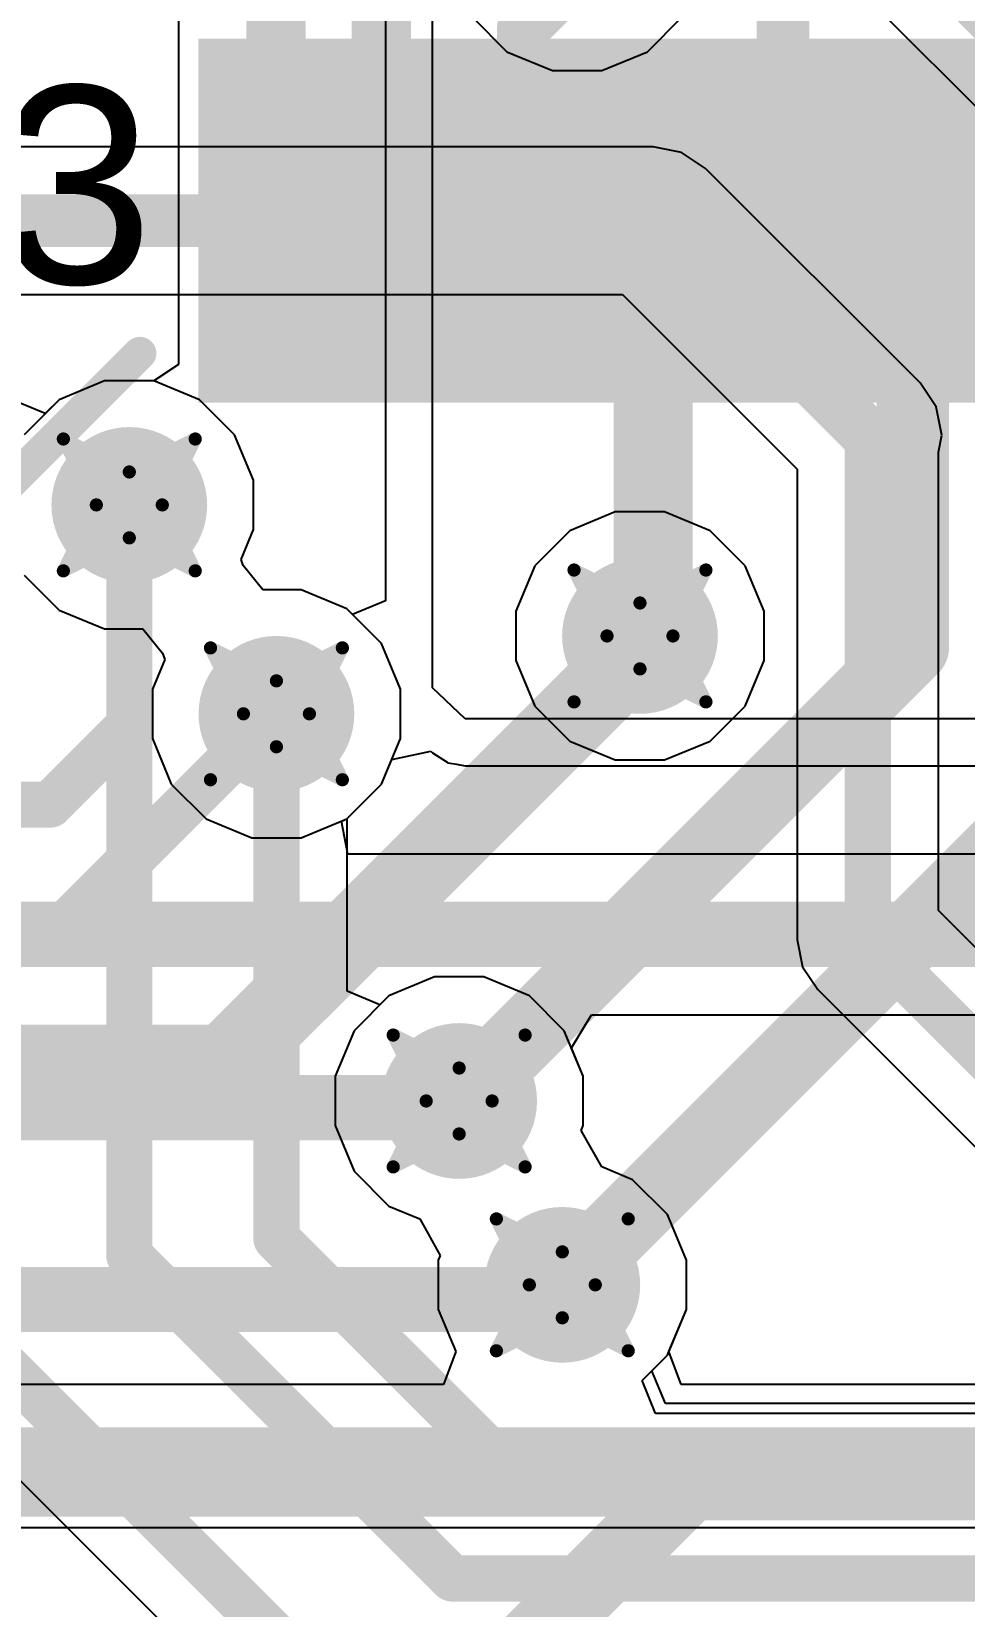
# Model space of a CAD drawing. Header units: inches. Extents: x -3 to 488, y -11 to 93.
# Drawn here: x 93.14 to 96.74, y 23.74 to 29.81 of the extents above; entities that cross this region are included whole.
import ezdxf

# ---------------------------------------------------------------- set-up
doc = ezdxf.new("R2010")
doc.units = ezdxf.units.IN
for name, color, linetype in [('Bottom Layer', 5, 'Continuous'), ('Drill Drawing', 1, 'Continuous'), ('Layer 1', 16, 'Continuous'), ('Layer 2', 76, 'Continuous'), ('Top Layer', 1, 'Continuous'), ('Top Overlay', 2, 'Continuous'), ('Top Paste', 8, 'Continuous'), ('Top Solder', 216, 'Continuous'), ('Via Holes', 16, 'Continuous')]:
    doc.layers.add(name, color=color, linetype=linetype)
doc.styles.add('Arial', font='', dxfattribs={"height": 0.2})
doc.styles.get('Arial').set_extended_font_data('Arial')

msp = doc.modelspace()

# ---------------------------------------------------------------- hatches: boundary and pattern name
at = {"layer": 'Bottom Layer'}
h = msp.add_hatch(color=5, dxfattribs=at)
edge = h.paths.add_edge_path()
edge.add_arc((93.51959198, 27.98362704), 0.2999994, 0, 360)
h = msp.add_hatch(color=5, dxfattribs=at)
edge = h.paths.add_edge_path()
edge.add_arc((95.48670005999999, 27.47884268), 0.2999994, 0, 360)
h = msp.add_hatch(color=5, dxfattribs=at)
edge = h.paths.add_edge_path()
edge.add_arc((94.08629137999999, 27.17884328), 0.2999994, 0, 360)
h = msp.add_hatch(color=5, dxfattribs=at)
edge = h.paths.add_edge_path()
edge.add_arc((94.79017618, 25.68717494), 0.2999994, 0, 360)
h = msp.add_hatch(color=5, dxfattribs=at)
edge = h.paths.add_edge_path()
edge.add_arc((95.18750075999999, 24.9788426), 0.2999994, 0, 360)
at = {"layer": 'Layer 1'}
h = msp.add_hatch(color=16, dxfattribs=at)
edge = h.paths.add_edge_path()
edge.add_arc((93.51959198, 27.98362704), 0.2999994, 0, 360)
h = msp.add_hatch(color=16, dxfattribs=at)
edge = h.paths.add_edge_path()
edge.add_arc((95.48670005999999, 27.47884268), 0.2999994, 0, 360)
h = msp.add_hatch(color=16, dxfattribs=at)
edge = h.paths.add_edge_path()
edge.add_arc((94.08629137999999, 27.17884328), 0.2999994, 0, 360)
h = msp.add_hatch(color=16, dxfattribs=at)
edge = h.paths.add_edge_path()
edge.add_arc((94.79017618, 25.68717494), 0.2999994, 0, 360)
h = msp.add_hatch(color=16, dxfattribs=at)
edge = h.paths.add_edge_path()
edge.add_arc((95.18750075999999, 24.9788426), 0.2999994, 0, 360)
at = {"layer": 'Layer 2'}
h = msp.add_hatch(color=76, dxfattribs=at)
edge = h.paths.add_edge_path()
edge.add_arc((93.51959198, 27.98362704), 0.2999994, 0, 360)
h = msp.add_hatch(color=76, dxfattribs=at)
edge = h.paths.add_edge_path()
edge.add_arc((95.48670005999999, 27.47884268), 0.2999994, 0, 360)
h = msp.add_hatch(color=76, dxfattribs=at)
edge = h.paths.add_edge_path()
edge.add_arc((94.08629137999999, 27.17884328), 0.2999994, 0, 360)
h = msp.add_hatch(color=76, dxfattribs=at)
edge = h.paths.add_edge_path()
edge.add_arc((94.79017618, 25.68717494), 0.2999994, 0, 360)
h = msp.add_hatch(color=76, dxfattribs=at)
edge = h.paths.add_edge_path()
edge.add_arc((95.18750075999999, 24.9788426), 0.2999994, 0, 360)
at = {"layer": 'Top Layer'}
for points in [[(93.88749828, 28.47884195), (93.88749828, 29.67884209), (94.18749767999999, 29.67884209), (94.18749767999999, 28.47884195)], [(94.38749981999999, 28.47884195), (94.38749981999999, 29.67884209), (94.68749921999999, 29.67884209), (94.68749921999999, 28.47884195)], [(94.88750136, 28.47884195), (94.88750136, 29.67884209), (95.18750075999999, 29.67884209), (95.18750075999999, 28.47884195)], [(95.38750036, 28.47884195), (95.38750036, 29.67884209), (95.68749976, 29.67884209), (95.68749976, 28.47884195)], [(95.88749935999999, 28.47884195), (95.88749935999999, 29.67884209), (96.18749876, 29.67884209), (96.18749876, 28.47884195)], [(96.38749836, 28.47884195), (96.38749836, 29.67884209), (96.68749775999999, 29.67884209), (96.68749775999999, 28.47884195)]]:
    msp.add_hatch(color=1, dxfattribs=at).paths.add_polyline_path(points)
h = msp.add_hatch(color=1, dxfattribs=at)
edge = h.paths.add_edge_path()
edge.add_arc((93.51959198, 27.98362704), 0.2999994, 0, 360)
h = msp.add_hatch(color=1, dxfattribs=at)
edge = h.paths.add_edge_path()
edge.add_arc((95.48670005999999, 27.47884268), 0.2999994, 0, 360)
h = msp.add_hatch(color=1, dxfattribs=at)
edge = h.paths.add_edge_path()
edge.add_arc((94.08629137999999, 27.17884328), 0.2999994, 0, 360)
h = msp.add_hatch(color=1, dxfattribs=at)
edge = h.paths.add_edge_path()
edge.add_arc((94.79017618, 25.68717494), 0.2999994, 0, 360)
h = msp.add_hatch(color=1, dxfattribs=at)
edge = h.paths.add_edge_path()
edge.add_arc((95.18750075999999, 24.9788426), 0.2999994, 0, 360)
at = {"layer": 'Top Paste'}
for points in [[(93.88749828, 28.47884195), (93.88749828, 29.67884209), (94.18749767999999, 29.67884209), (94.18749767999999, 28.47884195)], [(94.38749981999999, 28.47884195), (94.38749981999999, 29.67884209), (94.68749921999999, 29.67884209), (94.68749921999999, 28.47884195)], [(94.88750136, 28.47884195), (94.88750136, 29.67884209), (95.18750075999999, 29.67884209), (95.18750075999999, 28.47884195)], [(95.38750036, 28.47884195), (95.38750036, 29.67884209), (95.68749976, 29.67884209), (95.68749976, 28.47884195)], [(95.88749935999999, 28.47884195), (95.88749935999999, 29.67884209), (96.18749876, 29.67884209), (96.18749876, 28.47884195)], [(96.38749836, 28.47884195), (96.38749836, 29.67884209), (96.68749775999999, 29.67884209), (96.68749775999999, 28.47884195)]]:
    msp.add_hatch(color=8, dxfattribs=at).paths.add_polyline_path(points)
at = {"layer": 'Top Solder'}
for points in [[(93.78589828, 28.37724195), (93.78589828, 29.78044209), (94.28909768, 29.78044209), (94.28909768, 28.37724195)], [(94.28589982, 28.37724195), (94.28589982, 29.78044209), (94.78909922, 29.78044209), (94.78909922, 28.37724195)], [(94.78590136, 28.37724195), (94.78590136, 29.78044209), (95.28910076, 29.78044209), (95.28910076, 28.37724195)], [(95.28590036, 28.37724195), (95.28590036, 29.78044209), (95.78909976, 29.78044209), (95.78909976, 28.37724195)], [(95.78589936, 28.37724195), (95.78589936, 29.78044209), (96.28909875999999, 29.78044209), (96.28909875999999, 28.37724195)], [(96.28589835999999, 28.37724195), (96.28589835999999, 29.78044209), (96.78909775999999, 29.78044209), (96.78909775999999, 28.37724195)]]:
    msp.add_hatch(color=216, dxfattribs=at).paths.add_polyline_path(points)
at = {"layer": 'Via Holes'}
h = msp.add_hatch(color=7, dxfattribs=at)
edge = h.paths.add_edge_path()
edge.add_arc((93.51959198, 27.98362704), 0.1499997, 0, 360)
h = msp.add_hatch(color=7, dxfattribs=at)
edge = h.paths.add_edge_path()
edge.add_arc((95.48670005999999, 27.47884268), 0.1499997, 0, 360)
h = msp.add_hatch(color=7, dxfattribs=at)
edge = h.paths.add_edge_path()
edge.add_arc((94.08629137999999, 27.17884328), 0.1499997, 0, 360)
h = msp.add_hatch(color=7, dxfattribs=at)
edge = h.paths.add_edge_path()
edge.add_arc((94.79017618, 25.68717494), 0.1499997, 0, 360)
h = msp.add_hatch(color=7, dxfattribs=at)
edge = h.paths.add_edge_path()
edge.add_arc((95.18750075999999, 24.9788426), 0.1499997, 0, 360)

# ---------------------------------------------------------------- linework, layer by layer
at = {"layer": 'Bottom Layer'}
for p, q in [((94.8396757, 29.86416176), (94.97408234, 29.72975512)), ((95.51538682, 29.72975512), (95.64979345999998, 29.86416176)), ((94.97408234, 29.72975512), (95.1496954, 29.6570146)), ((95.33977376, 29.6570146), (95.51538682, 29.72975512)), ((95.1496954, 29.6570146), (95.33977376, 29.6570146)), ((95.53748736, 29.36371572), (92.07833502, 29.36371572)), ((95.53750006, 29.36371826), (95.53748736, 29.36371572)), ((95.64651685999999, 29.34203174), (95.53750006, 29.36371826)), ((95.73893729999999, 29.28027926), (95.64651685999999, 29.34203174)), ((96.5655803, 28.45363372), (95.73893729999999, 29.28027926)), ((92.07833502, 28.79396832), (95.41949928, 28.79396832)), ((95.41949928, 28.79396832), (96.09222082, 28.12124932)), ((93.4245528, 28.46142644), (93.24893974, 28.38868592)), ((93.61463116, 28.46142644), (93.4245528, 28.46142644)), ((93.79024421999999, 28.38868592), (93.61463116, 28.46142644)), ((96.62733532, 28.36121328), (96.5655803, 28.45363372)), ((93.24893974, 28.38868592), (93.11453309999999, 28.25427928)), ((93.92465086, 28.25427928), (93.79024421999999, 28.38868592)), ((96.64901929999999, 28.25219648), (96.62733532, 28.36121328)), ((93.99739138, 28.07866622), (93.92465086, 28.25427928)), ((96.63607037999999, 28.18709628), (96.64901929999999, 28.25219648)), ((96.63607037999999, 26.42133908), (96.63607037999999, 28.18709628)), ((96.09222082, 28.12124932), (96.09222082, 26.30870278)), ((93.99739138, 27.88858786), (93.99739138, 28.07866622)), ((95.39166087999999, 27.95664208), (95.21604782, 27.88390156)), ((95.58173924, 27.95664208), (95.39166087999999, 27.95664208)), ((95.7573523, 27.88390156), (95.58173924, 27.95664208)), ((93.94991877999999, 27.77397798), (93.99739138, 27.88858786)), ((95.21604782, 27.88390156), (95.08164117999999, 27.74949492)), ((95.89175894, 27.74949492), (95.7573523, 27.88390156)), ((93.95836428, 27.75000546), (93.94991877999999, 27.77397798)), ((94.0342544, 27.65664268), (93.95836428, 27.75000546)), ((95.08164117999999, 27.74949492), (95.00890066, 27.57388186)), ((95.96449946, 27.57388186), (95.89175894, 27.74949492)), ((93.11453309999999, 27.7129748), (93.24893974, 27.57856816)), ((94.18133055999999, 27.65664268), (94.0342544, 27.65664268)), ((94.35694362, 27.58390216), (94.18133055999999, 27.65664268)), ((93.24893974, 27.57856816), (93.4245528, 27.50582764)), ((94.49135026, 27.44949552), (94.35694362, 27.58390216)), ((95.00890066, 27.57388186), (95.00890066, 27.3838035)), ((95.96449946, 27.3838035), (95.96449946, 27.57388186)), ((93.4245528, 27.50582764), (93.57162896, 27.50582764)), ((93.57162896, 27.50582764), (93.64751908, 27.41246486)), ((94.56409077999999, 27.27388246), (94.49135026, 27.44949552)), ((93.65596458, 27.38849234), (93.60849198, 27.27388246)), ((93.64751908, 27.41246486), (93.65596458, 27.38849234)), ((95.00890066, 27.3838035), (95.08164117999999, 27.20819044)), ((95.89175894, 27.20819044), (95.96449946, 27.3838035)), ((93.60849198, 27.27388246), (93.60849198, 27.0838041)), ((94.56409077999999, 27.0838041), (94.56409077999999, 27.27388246)), ((95.08164117999999, 27.20819044), (95.21604782, 27.0737838)), ((95.7573523, 27.0737838), (95.89175894, 27.20819044)), ((93.60849198, 27.0838041), (93.6812325, 26.90819103999999)), ((94.49135026, 26.90819103999999), (94.56409077999999, 27.0838041)), ((95.21604782, 27.0737838), (95.39166087999999, 27.00104328)), ((95.58173924, 27.00104328), (95.7573523, 27.0737838)), ((95.39166087999999, 27.00104328), (95.58173924, 27.00104328)), ((93.6812325, 26.90819103999999), (93.81563914, 26.7737844)), ((94.35694362, 26.7737844), (94.49135026, 26.90819103999999)), ((93.81563914, 26.7737844), (93.99125219999999, 26.70104388)), ((94.18133055999999, 26.70104388), (94.35694362, 26.7737844)), ((93.99125219999999, 26.70104388), (94.18133055999999, 26.70104388)), ((96.95510454, 26.10230492), (96.63607037999999, 26.42133908)), ((96.09222082, 26.30870278), (96.11291928, 26.20464152)), ((94.695137, 26.16497434), (94.51952393999998, 26.09223382)), ((94.88521535999999, 26.16497434), (94.695137, 26.16497434)), ((95.06082841999999, 26.09223382), (94.88521535999999, 26.16497434)), ((96.11291928, 26.20464152), (96.17186505999999, 26.11642224)), ((96.17186505999999, 26.11642224), (97.5759796, 24.7123077)), ((94.51952393999998, 26.09223382), (94.38511729999999, 25.95782718)), ((95.19523505999999, 25.95782718), (95.06082841999999, 26.09223382)), ((94.38511729999999, 25.95782718), (94.31237678, 25.78221412)), ((95.26797558, 25.78221412), (95.19523505999999, 25.95782718)), ((94.31237678, 25.78221412), (94.31237678, 25.59213576)), ((95.26797558, 25.59213576), (95.26797558, 25.78221412)), ((94.31237678, 25.59213576), (94.38511729999999, 25.4165227)), ((95.26045463999999, 25.57397476), (95.26797558, 25.59213576)), ((95.33953754, 25.4330327), (95.26045463999999, 25.57397476)), ((95.458153, 25.38390148), (95.33953754, 25.4330327)), ((94.38511729999999, 25.4165227), (94.51952393999998, 25.28211606)), ((95.59255963999999, 25.24949484), (95.458153, 25.38390148)), ((94.51952393999998, 25.28211606), (94.6381394, 25.23298484)), ((95.66530015999999, 25.07388178), (95.59255963999999, 25.24949484)), ((94.6381394, 25.23298484), (94.71722229999999, 25.09204278)), ((94.71722229999999, 25.09204278), (94.70970136, 25.07388178)), ((94.70970136, 25.07388178), (94.70970136, 24.88380342)), ((95.66530015999999, 24.88380342), (95.66530015999999, 25.07388178)), ((94.70970136, 24.88380342), (94.77673195999999, 24.72197494)), ((95.59826955999999, 24.72197494), (95.66530015999999, 24.88380342)), ((94.77673195999999, 24.72197494), (94.72972164, 24.59497494)), ((95.64527988, 24.59497494), (95.59826955999999, 24.72197494)), ((94.72972164, 24.59497494), (92.59998752, 24.59497494)), ((97.52737669999999, 24.59497494), (95.64527988, 24.59497494))]:
    msp.add_line(p, q, dxfattribs=at)
for points, const_width in [([(91.6874976, 29.07884202), (95.53750006, 29.07884202)], 0.2032), ([(95.53750006, 29.07884202), (96.3641456, 28.25219648)], 0.2032), ([(96.3641456, 26.30870278), (96.3641456, 28.25219648)], 0.1778), ([(96.3641456, 26.30870278), (102.56038162, 20.11246676)], 0.1778), ([(95.01877617999999, 23.55123306), (95.67917618, 24.21163306)], 0.2794), ([(95.67917618, 24.21163306), (97.62863888, 24.21163306)], 0.2794)]:
    msp.add_lwpolyline(points, dxfattribs=dict(at, const_width=const_width))
for points, const_width in [([(95.48670005999999, 29.07884202, 1), (95.58830006, 29.07884202, 1)], 0.1016), ([(95.48670005999999, 29.07884202, 1), (95.58830006, 29.07884202, 1)], 0.1016), ([(96.31334559999999, 28.25219648, 1), (96.4149456, 28.25219648, 1)], 0.1016), ([(96.3196956, 28.25219648, 1), (96.4085956, 28.25219648, 1)], 0.0889), ([(96.3196956, 26.30870278, 1), (96.4085956, 26.30870278, 1)], 0.0889), ([(96.3196956, 26.30870278, 1), (96.4085956, 26.30870278, 1)], 0.0889), ([(95.60932618, 24.21163306, 1), (95.74902618, 24.21163306, 1)], 0.1397), ([(95.60932618, 24.21163306, 1), (95.74902618, 24.21163306, 1)], 0.1397)]:
    msp.add_lwpolyline(points, format="xyb", close=True, dxfattribs=dict(at, const_width=const_width))
at = {"layer": 'Drill Drawing', "const_width": 0.0508}
for points in [[(93.26559198, 28.23762704), (93.51959198, 28.11062704)], [(93.26559198, 28.23762704), (93.39259197999999, 27.98362704)], [(93.51959198, 28.11062704), (93.77359197999999, 28.23762704)], [(93.64659198, 27.98362704), (93.77359197999999, 28.23762704)], [(93.26559198, 27.72962704), (93.39259197999999, 27.98362704)], [(93.64659198, 27.98362704), (93.77359197999999, 27.72962704)], [(93.26559198, 27.72962704), (93.51959198, 27.85662704)], [(93.51959198, 27.85662704), (93.77359197999999, 27.72962704)], [(95.23270006, 27.73284268), (95.48670005999999, 27.60584268)], [(95.23270006, 27.73284268), (95.35970006, 27.47884268)], [(95.48670005999999, 27.60584268), (95.74070006, 27.73284268)], [(95.61370006, 27.47884268), (95.74070006, 27.73284268)], [(95.23270006, 27.22484267999999), (95.35970006, 27.47884268)], [(95.61370006, 27.47884268), (95.74070006, 27.22484267999999)], [(93.83229138, 27.43284328), (94.08629137999999, 27.30584328)], [(93.83229138, 27.43284328), (93.95929138, 27.17884328)], [(94.08629137999999, 27.30584328), (94.34029138, 27.43284328)], [(94.21329137999999, 27.17884328), (94.34029138, 27.43284328)], [(95.23270006, 27.22484267999999), (95.48670005999999, 27.35184268)], [(95.48670005999999, 27.35184268), (95.74070006, 27.22484267999999)], [(93.83229138, 26.92484328), (93.95929138, 27.17884328)], [(94.21329137999999, 27.17884328), (94.34029138, 26.92484328)], [(93.83229138, 26.92484328), (94.08629137999999, 27.05184328)], [(94.08629137999999, 27.05184328), (94.34029138, 26.92484328)], [(94.53617617999998, 25.94117494), (94.79017618, 25.81417494)], [(94.53617617999998, 25.94117494), (94.66317618, 25.68717494)], [(94.79017618, 25.81417494), (95.04417618, 25.94117494)], [(94.91717618, 25.68717494), (95.04417618, 25.94117494)], [(94.53617617999998, 25.43317494), (94.66317618, 25.68717494)], [(94.91717618, 25.68717494), (95.04417618, 25.43317494)], [(94.53617617999998, 25.43317494), (94.79017618, 25.56017494)], [(94.79017618, 25.56017494), (95.04417618, 25.43317494)], [(94.93350076, 25.2328426), (95.18750075999999, 25.1058426)], [(94.93350076, 25.2328426), (95.06050076, 24.9788426)], [(95.18750075999999, 25.1058426), (95.44150076, 25.2328426)], [(95.31450075999999, 24.9788426), (95.44150076, 25.2328426)], [(94.93350076, 24.7248426), (95.06050076, 24.9788426)], [(95.31450075999999, 24.9788426), (95.44150076, 24.7248426)], [(94.93350076, 24.7248426), (95.18750075999999, 24.8518426)], [(95.18750075999999, 24.8518426), (95.44150076, 24.7248426)]]:
    msp.add_lwpolyline(points, dxfattribs=at)
at = {"layer": 'Drill Drawing', "const_width": 0.0254}
for points in [[(93.25289198, 28.23762704, 1), (93.27829197999999, 28.23762704, 1)], [(93.25289198, 28.23762704, 1), (93.27829197999999, 28.23762704, 1)], [(93.76089198, 28.23762704, 1), (93.78629198, 28.23762704, 1)], [(93.76089198, 28.23762704, 1), (93.78629198, 28.23762704, 1)], [(93.50689197999999, 28.11062704, 1), (93.53229198, 28.11062704, 1)], [(93.50689197999999, 28.11062704, 1), (93.53229198, 28.11062704, 1)], [(93.37989198, 27.98362704, 1), (93.40529197999999, 27.98362704, 1)], [(93.37989198, 27.98362704, 1), (93.40529197999999, 27.98362704, 1)], [(93.63389197999999, 27.98362704, 1), (93.65929198, 27.98362704, 1)], [(93.63389197999999, 27.98362704, 1), (93.65929198, 27.98362704, 1)], [(93.50689197999999, 27.85662704, 1), (93.53229198, 27.85662704, 1)], [(93.50689197999999, 27.85662704, 1), (93.53229198, 27.85662704, 1)], [(93.25289198, 27.72962704, 1), (93.27829197999999, 27.72962704, 1)], [(93.25289198, 27.72962704, 1), (93.27829197999999, 27.72962704, 1)], [(93.76089198, 27.72962704, 1), (93.78629198, 27.72962704, 1)], [(93.76089198, 27.72962704, 1), (93.78629198, 27.72962704, 1)], [(95.22000005999999, 27.73284268, 1), (95.24540006, 27.73284268, 1)], [(95.22000005999999, 27.73284268, 1), (95.24540006, 27.73284268, 1)], [(95.72800005999999, 27.73284268, 1), (95.75340006, 27.73284268, 1)], [(95.72800005999999, 27.73284268, 1), (95.75340006, 27.73284268, 1)], [(95.47400006, 27.60584268, 1), (95.49940006, 27.60584268, 1)], [(95.47400006, 27.60584268, 1), (95.49940006, 27.60584268, 1)], [(95.34700006, 27.47884268, 1), (95.37240005999999, 27.47884268, 1)], [(95.34700006, 27.47884268, 1), (95.37240005999999, 27.47884268, 1)], [(95.60100005999999, 27.47884268, 1), (95.62640006, 27.47884268, 1)], [(95.60100005999999, 27.47884268, 1), (95.62640006, 27.47884268, 1)], [(93.81959137999999, 27.43284328, 1), (93.84499138, 27.43284328, 1)], [(93.81959137999999, 27.43284328, 1), (93.84499138, 27.43284328, 1)], [(94.32759137999999, 27.43284328, 1), (94.35299137999999, 27.43284328, 1)], [(94.32759137999999, 27.43284328, 1), (94.35299137999999, 27.43284328, 1)], [(95.47400006, 27.35184268, 1), (95.49940006, 27.35184268, 1)], [(95.47400006, 27.35184268, 1), (95.49940006, 27.35184268, 1)], [(94.07359138, 27.30584328, 1), (94.09899138, 27.30584328, 1)], [(94.07359138, 27.30584328, 1), (94.09899138, 27.30584328, 1)], [(95.22000005999999, 27.22484267999999, 1), (95.24540006, 27.22484267999999, 1)], [(95.22000005999999, 27.22484267999999, 1), (95.24540006, 27.22484267999999, 1)], [(95.72800005999999, 27.22484267999999, 1), (95.75340006, 27.22484267999999, 1)], [(95.72800005999999, 27.22484267999999, 1), (95.75340006, 27.22484267999999, 1)], [(93.94659137999999, 27.17884328, 1), (93.97199138, 27.17884328, 1)], [(93.94659137999999, 27.17884328, 1), (93.97199138, 27.17884328, 1)], [(94.20059137999999, 27.17884328, 1), (94.22599138, 27.17884328, 1)], [(94.20059137999999, 27.17884328, 1), (94.22599138, 27.17884328, 1)], [(94.07359138, 27.05184328, 1), (94.09899138, 27.05184328, 1)], [(94.07359138, 27.05184328, 1), (94.09899138, 27.05184328, 1)], [(93.81959137999999, 26.92484328, 1), (93.84499138, 26.92484328, 1)], [(93.81959137999999, 26.92484328, 1), (93.84499138, 26.92484328, 1)], [(94.32759137999999, 26.92484328, 1), (94.35299137999999, 26.92484328, 1)], [(94.32759137999999, 26.92484328, 1), (94.35299137999999, 26.92484328, 1)], [(94.52347618, 25.94117494, 1), (94.54887618, 25.94117494, 1)], [(94.52347618, 25.94117494, 1), (94.54887618, 25.94117494, 1)], [(95.03147618, 25.94117494, 1), (95.05687617999999, 25.94117494, 1)], [(95.03147618, 25.94117494, 1), (95.05687617999999, 25.94117494, 1)], [(94.77747618, 25.81417494, 1), (94.80287617999998, 25.81417494, 1)], [(94.77747618, 25.81417494, 1), (94.80287617999998, 25.81417494, 1)], [(94.65047618, 25.68717494, 1), (94.67587617999999, 25.68717494, 1)], [(94.65047618, 25.68717494, 1), (94.67587617999999, 25.68717494, 1)], [(94.90447617999999, 25.68717494, 1), (94.92987618, 25.68717494, 1)], [(94.90447617999999, 25.68717494, 1), (94.92987618, 25.68717494, 1)], [(94.77747618, 25.56017494, 1), (94.80287617999998, 25.56017494, 1)], [(94.77747618, 25.56017494, 1), (94.80287617999998, 25.56017494, 1)], [(94.52347618, 25.43317494, 1), (94.54887618, 25.43317494, 1)], [(94.52347618, 25.43317494, 1), (94.54887618, 25.43317494, 1)], [(95.03147618, 25.43317494, 1), (95.05687617999999, 25.43317494, 1)], [(95.03147618, 25.43317494, 1), (95.05687617999999, 25.43317494, 1)], [(94.92080075999999, 25.2328426, 1), (94.94620076, 25.2328426, 1)], [(94.92080075999999, 25.2328426, 1), (94.94620076, 25.2328426, 1)], [(95.42880076, 25.2328426, 1), (95.45420075999999, 25.2328426, 1)], [(95.42880076, 25.2328426, 1), (95.45420075999999, 25.2328426, 1)], [(95.17480076, 25.1058426, 1), (95.20020076, 25.1058426, 1)], [(95.17480076, 25.1058426, 1), (95.20020076, 25.1058426, 1)], [(95.04780075999999, 24.9788426, 1), (95.07320075999999, 24.9788426, 1)], [(95.04780075999999, 24.9788426, 1), (95.07320075999999, 24.9788426, 1)], [(95.30180075999999, 24.9788426, 1), (95.32720076, 24.9788426, 1)], [(95.30180075999999, 24.9788426, 1), (95.32720076, 24.9788426, 1)], [(95.17480076, 24.8518426, 1), (95.20020076, 24.8518426, 1)], [(95.17480076, 24.8518426, 1), (95.20020076, 24.8518426, 1)], [(94.92080075999999, 24.7248426, 1), (94.94620076, 24.7248426, 1)], [(94.92080075999999, 24.7248426, 1), (94.94620076, 24.7248426, 1)], [(95.42880076, 24.7248426, 1), (95.45420075999999, 24.7248426, 1)], [(95.42880076, 24.7248426, 1), (95.45420075999999, 24.7248426, 1)]]:
    msp.add_lwpolyline(points, format="xyb", close=True, dxfattribs=at)
at = {"layer": 'Layer 1'}
for p, q in [((95.01515667999999, 31.28275938), (97.99108926, 28.30682934)), ((94.8396757, 29.86416176), (94.97408234, 29.72975512)), ((95.51538682, 29.72975512), (95.64979345999998, 29.86416176)), ((94.97408234, 29.72975512), (95.1496954, 29.6570146)), ((95.33977376, 29.6570146), (95.51538682, 29.72975512)), ((95.1496954, 29.6570146), (95.33977376, 29.6570146)), ((93.4245528, 28.46142644), (93.24893974, 28.38868592)), ((93.61463116, 28.46142644), (93.4245528, 28.46142644)), ((93.79024421999999, 28.38868592), (93.61463116, 28.46142644)), ((93.24893974, 28.38868592), (93.11453309999999, 28.25427928)), ((93.92465086, 28.25427928), (93.79024421999999, 28.38868592)), ((93.99739138, 28.07866622), (93.92465086, 28.25427928)), ((93.99739138, 27.88858786), (93.99739138, 28.07866622)), ((95.39166087999999, 27.95664208), (95.21604782, 27.88390156)), ((95.58173924, 27.95664208), (95.39166087999999, 27.95664208)), ((95.7573523, 27.88390156), (95.58173924, 27.95664208)), ((93.94991877999999, 27.77397798), (93.99739138, 27.88858786)), ((95.21604782, 27.88390156), (95.08164117999999, 27.74949492)), ((95.89175894, 27.74949492), (95.7573523, 27.88390156)), ((93.95836428, 27.75000546), (93.94991877999999, 27.77397798)), ((94.0342544, 27.65664268), (93.95836428, 27.75000546)), ((95.08164117999999, 27.74949492), (95.00890066, 27.57388186)), ((95.96449946, 27.57388186), (95.89175894, 27.74949492)), ((94.18133055999999, 27.65664268), (94.0342544, 27.65664268)), ((94.35694362, 27.58390216), (94.18133055999999, 27.65664268)), ((94.49135026, 27.44949552), (94.35694362, 27.58390216)), ((95.00890066, 27.57388186), (95.00890066, 27.3838035)), ((95.96449946, 27.3838035), (95.96449946, 27.57388186)), ((94.56409077999999, 27.27388246), (94.49135026, 27.44949552)), ((95.00890066, 27.3838035), (95.08164117999999, 27.20819044)), ((95.89175894, 27.20819044), (95.96449946, 27.3838035)), ((94.56409077999999, 27.0838041), (94.56409077999999, 27.27388246)), ((95.08164117999999, 27.20819044), (95.21604782, 27.0737838)), ((95.7573523, 27.0737838), (95.89175894, 27.20819044)), ((94.49135026, 26.90819103999999), (94.56409077999999, 27.0838041)), ((95.21604782, 27.0737838), (95.39166087999999, 27.00104328)), ((95.58173924, 27.00104328), (95.7573523, 27.0737838)), ((95.39166087999999, 27.00104328), (95.58173924, 27.00104328)), ((94.35694362, 26.7737844), (94.49135026, 26.90819103999999)), ((94.33650678, 26.76531858), (94.35694362, 26.7737844)), ((94.36176961999999, 26.63831858), (94.33650678, 26.76531858)), ((97.149666, 26.63831858), (94.36176961999999, 26.63831858)), ((95.22234956, 25.89236376), (95.2996316, 26.0193663)), ((95.2996316, 26.0193663), (97.149666, 26.0193663)), ((95.26797558, 25.78221412), (95.22234956, 25.89236376)), ((95.26797558, 25.59213576), (95.26797558, 25.78221412)), ((95.26045463999999, 25.57397476), (95.26797558, 25.59213576)), ((95.33953754, 25.4330327), (95.26045463999999, 25.57397476)), ((95.458153, 25.38390148), (95.33953754, 25.4330327)), ((95.59255963999999, 25.24949484), (95.458153, 25.38390148)), ((95.66530015999999, 25.07388178), (95.59255963999999, 25.24949484)), ((95.66530015999999, 24.88380342), (95.66530015999999, 25.07388178)), ((95.59255963999999, 24.70819036), (95.66530015999999, 24.88380342)), ((95.53247848, 24.6481092), (95.59255963999999, 24.70819036)), ((95.58508442, 24.5211092), (95.53247848, 24.6481092)), ((98.33709314, 24.5211092), (95.58508442, 24.5211092))]:
    msp.add_line(p, q, dxfattribs=at)
at = {"layer": 'Layer 1', "const_width": 0.25146}
for points in [[(95.23399038, 31.50159308), (98.3005654, 28.43501806)], [(92.30607904, 26.32884244), (97.51233481999999, 26.32884244)], [(94.76477618, 25.66177494), (94.79017618, 25.68717494)], [(82.55163322, 25.66177494), (94.76477618, 25.66177494)], [(95.13094765999999, 24.9222895), (95.18750075999999, 24.9788426)], [(77.87731693999999, 24.9222895), (95.13094765999999, 24.9222895)], [(76.03763812, 24.21163306), (96.45399556, 24.21163306)], [(96.45399556, 24.21163306), (98.38728354, 24.21163306)]]:
    msp.add_lwpolyline(points, dxfattribs=at)
at = {"layer": 'Layer 1', "const_width": 0.12573}
for points in [[(94.72731118, 25.68717494, 1), (94.85304117999999, 25.68717494, 1)], [(94.70191118, 25.66177494, 1), (94.82764118, 25.66177494, 1)], [(94.70191118, 25.66177494, 1), (94.82764118, 25.66177494, 1)], [(95.12463575999999, 24.9788426, 1), (95.25036576, 24.9788426, 1)], [(95.06808266, 24.9222895, 1), (95.19381265999999, 24.9222895, 1)], [(95.06808266, 24.9222895, 1), (95.19381265999999, 24.9222895, 1)], [(96.39113056, 24.21163306, 1), (96.51686056, 24.21163306, 1)], [(96.39113056, 24.21163306, 1), (96.51686056, 24.21163306, 1)]]:
    msp.add_lwpolyline(points, format="xyb", close=True, dxfattribs=at)
at = {"layer": 'Layer 2'}
for p, q in [((94.50621688, 29.8713779), (94.50621688, 27.61423484)), ((94.68749921999999, 27.27919106), (94.68749921999999, 29.8713779)), ((94.83967824, 29.86415922), (94.97408234, 29.72975512)), ((95.51538682, 29.72975512), (95.64852092, 29.86288922)), ((94.97408234, 29.72975512), (95.1496954, 29.6570146)), ((95.33977376, 29.6570146), (95.51538682, 29.72975512)), ((95.1496954, 29.6570146), (95.33977376, 29.6570146)), ((93.4245528, 28.46142644), (93.24893974, 28.38868592)), ((93.61463116, 28.46142644), (93.4245528, 28.46142644)), ((93.79024421999999, 28.38868592), (93.61463116, 28.46142644)), ((93.24893974, 28.38868592), (93.11453309999999, 28.25427928)), ((93.92465086, 28.25427928), (93.79024421999999, 28.38868592)), ((93.99739138, 28.07866622), (93.92465086, 28.25427928)), ((93.99739138, 27.88858786), (93.99739138, 28.07866622)), ((93.94991877999999, 27.77397798), (93.99739138, 27.88858786)), ((93.95836428, 27.75000546), (93.94991877999999, 27.77397798)), ((94.0342544, 27.65664268), (93.95836428, 27.75000546)), ((94.18133055999999, 27.65664268), (94.0342544, 27.65664268)), ((94.35694362, 27.58390216), (94.18133055999999, 27.65664268)), ((94.50621688, 27.61423484), (94.37921687999999, 27.5616289)), ((94.37921687999999, 27.5616289), (94.35694362, 27.58390216)), ((94.81302855999999, 27.159585), (94.68749921999999, 27.27919106)), ((114.6048, 27.159585), (94.81302855999999, 27.159585)), ((94.49135026, 26.90819103999999), (94.53057548, 27.0028924)), ((94.53057548, 27.0028924), (94.68124066, 27.03475924)), ((94.68124066, 27.03475924), (94.68797674, 27.02834066)), ((94.68797674, 27.02834066), (94.71601833999999, 27.01056828)), ((94.71601833999999, 27.01056828), (94.74365608, 26.99210248)), ((94.74365608, 26.99210248), (94.74584048, 26.99166813999999)), ((94.74584048, 26.99166813999999), (94.74772008, 26.99047688)), ((94.74772008, 26.99047688), (94.7804175, 26.98478982)), ((94.7804175, 26.98478982), (94.81302855999999, 26.97830266)), ((94.81302855999999, 26.97830266), (109.3921358, 26.97830266)), ((94.35821615999998, 26.77505694), (94.49135026, 26.90819103999999)), ((94.35821615999998, 26.11053198), (94.35821615999998, 26.77505694)), ((94.695137, 26.16497434), (94.51952393999998, 26.09223382)), ((94.88521535999999, 26.16497434), (94.695137, 26.16497434)), ((95.06082841999999, 26.09223382), (94.88521535999999, 26.16497434)), ((94.48521616, 26.05792604), (94.35821615999998, 26.11053198)), ((94.51952393999998, 26.09223382), (94.48521616, 26.05792604)), ((95.19523505999999, 25.95782718), (95.06082841999999, 26.09223382)), ((95.26797558, 25.78221412), (95.19523505999999, 25.95782718)), ((95.26797558, 25.59213576), (95.26797558, 25.78221412)), ((95.26045463999999, 25.57397476), (95.26797558, 25.59213576)), ((95.33953754, 25.4330327), (95.26045463999999, 25.57397476)), ((95.458153, 25.38390148), (95.33953754, 25.4330327)), ((95.59255963999999, 25.24949484), (95.458153, 25.38390148)), ((95.66530015999999, 25.07388178), (95.59255963999999, 25.24949484)), ((95.66530015999999, 24.88380342), (95.66530015999999, 25.07388178)), ((92.38809564, 24.9360944), (94.02465574, 23.2995343)), ((95.59255963999999, 24.70819036), (95.66530015999999, 24.88380342)), ((95.49492712, 24.61055784), (95.59255963999999, 24.70819036)), ((95.54693616, 24.48355784), (95.49492712, 24.61055784)), ((103.4708751, 24.48355784), (95.54693616, 24.48355784))]:
    msp.add_line(p, q, dxfattribs=at)
at = {"layer": 'Layer 2', "const_width": 0.1778}
for points in [[(93.51959198, 25.09189038), (93.51959198, 27.98362704)], [(94.08629137999999, 25.15711758), (94.08629137999999, 27.17884328)], [(94.08629137999999, 25.15711758), (95.0317759, 24.21163306)], [(92.58037617999999, 25.12837494), (94.21693627999998, 23.49181484)], [(93.51959198, 25.09189038), (94.76406752, 23.84741484)], [(95.0317759, 24.21163306), (103.4708751, 24.21163306)], [(94.76406752, 23.84741484), (103.3200118, 23.84741484)]]:
    msp.add_lwpolyline(points, dxfattribs=at)
at = {"layer": 'Layer 2', "const_width": 0.0889}
for points in [[(93.47514198, 27.98362704, 1), (93.56404198, 27.98362704, 1)], [(94.04184138, 27.17884328, 1), (94.13074137999999, 27.17884328, 1)], [(94.04184138, 25.15711758, 1), (94.13074137999999, 25.15711758, 1)], [(94.04184138, 25.15711758, 1), (94.13074137999999, 25.15711758, 1)], [(93.47514198, 25.09189038, 1), (93.56404198, 25.09189038, 1)], [(93.47514198, 25.09189038, 1), (93.56404198, 25.09189038, 1)], [(94.98732589999999, 24.21163306, 1), (95.0762259, 24.21163306, 1)], [(94.98732589999999, 24.21163306, 1), (95.0762259, 24.21163306, 1)], [(94.71961752, 23.84741484, 1), (94.80851752, 23.84741484, 1)], [(94.71961752, 23.84741484, 1), (94.80851752, 23.84741484, 1)]]:
    msp.add_lwpolyline(points, format="xyb", close=True, dxfattribs=at)
at = {"layer": 'Top Layer'}
for p, q in [((93.70969828, 29.85664082), (93.70969828, 28.5249493)), ((93.70969828, 28.5249493), (93.61462861999999, 28.46142644)), ((93.4245528, 28.46142644), (93.24893974, 28.38868592)), ((93.61462861999999, 28.46142644), (93.4245528, 28.46142644)), ((93.19578262, 28.3355288), (93.06878262, 28.38813474)), ((93.24893974, 28.38868592), (93.19578262, 28.3355288)), ((93.06529773999999, 24.0439702), (97.23748904, 24.0439702))]:
    msp.add_line(p, q, dxfattribs=at)
for points, const_width in [([(96.03749905999999, 29.07884202), (96.03749905999999, 31.50185978)], 0.2032), ([(94.49070001999999, 29.12564152), (94.49070001999999, 31.07107832)], 0.2286), ([(94.08430001999999, 29.12564406), (94.08430001999999, 30.90274236)], 0.2286), ([(95.03749851999999, 29.82069728), (95.29817618, 30.08137494)], 0.2032), ([(95.03749851999999, 29.07884456), (95.03749851999999, 29.82069728)], 0.2032), ([(94.03749798, 29.07884202), (94.08430001999999, 29.12564406)], 0.2286), ([(94.49070001999999, 29.12564152), (94.53749952, 29.07884202)], 0.2286), ([(95.53750006, 27.47884268), (95.53750006, 29.07884202)], 0.3048), ([(96.53749805999999, 27.43449682), (96.53749805999999, 29.07884202)], 0.2794), ([(95.03749851999999, 29.07884456), (95.03750106, 29.07884202)], 0.2032), ([(93.51959198, 27.13439074), (93.51959198, 27.98362704)], 0.1778), ([(93.88750082, 25.82884344), (95.53750006, 27.47884268)], 0.3048), ([(94.79017618, 25.68717494), (96.53749805999999, 27.43449682)], 0.2794), ([(93.23629054, 26.32884244), (94.08629137999999, 27.17884328)], 0.1778), ([(93.21404521999999, 26.82884398), (93.51959198, 27.13439074)], 0.1778), ([(95.18750075999999, 24.9788426), (97.0374996, 26.82884144)], 0.2794), ([(92.28749893999999, 26.82884398), (93.21404521999999, 26.82884398)], 0.1778), ([(92.28749893999999, 26.32884244), (93.23629054, 26.32884244)], 0.1778), ([(92.28749893999999, 25.82884344), (93.88750082, 25.82884344)], 0.3048), ([(92.28749893999999, 24.3288439), (97.23750174, 24.3288439)], 0.2032)]:
    msp.add_lwpolyline(points, dxfattribs=dict(at, const_width=const_width))
for points, const_width in [([(94.98669851999999, 29.82069728, 1), (95.08829852, 29.82069728, 1)], 0.1016), ([(94.98669851999999, 29.82069728, 1), (95.08829852, 29.82069728, 1)], 0.1016), ([(93.98034797999999, 29.07884202, 1), (94.09464798, 29.07884202, 1)], 0.1143), ([(94.02715002, 29.12564406, 1), (94.14145002, 29.12564406, 1)], 0.1143), ([(94.02715002, 29.12564406, 1), (94.14145002, 29.12564406, 1)], 0.1143), ([(94.43355001999998, 29.12564152, 1), (94.54785002, 29.12564152, 1)], 0.1143), ([(94.43355001999998, 29.12564152, 1), (94.54785002, 29.12564152, 1)], 0.1143), ([(94.48034952, 29.07884202, 1), (94.59464951999999, 29.07884202, 1)], 0.1143), ([(95.46130006, 29.07884202, 1), (95.61370006, 29.07884202, 1)], 0.1524), ([(96.46764806, 29.07884202, 1), (96.60734805999999, 29.07884202, 1)], 0.1397), ([(94.98669851999999, 29.07884456, 1), (95.08829852, 29.07884456, 1)], 0.1016), ([(94.98669851999999, 29.07884456, 1), (95.08829852, 29.07884456, 1)], 0.1016), ([(94.98670105999999, 29.07884202, 1), (95.08830105999999, 29.07884202, 1)], 0.1016), ([(95.98669906, 29.07884202, 1), (96.08829906, 29.07884202, 1)], 0.1016), ([(93.47514198, 27.98362704, 1), (93.56404198, 27.98362704, 1)], 0.0889), ([(95.46130006, 27.47884268, 1), (95.61370006, 27.47884268, 1)], 0.1524), ([(95.46130006, 27.47884268, 1), (95.61370006, 27.47884268, 1)], 0.1524), ([(96.46764806, 27.43449682, 1), (96.60734805999999, 27.43449682, 1)], 0.1397), ([(96.46764806, 27.43449682, 1), (96.60734805999999, 27.43449682, 1)], 0.1397), ([(94.04184138, 27.17884328, 1), (94.13074137999999, 27.17884328, 1)], 0.0889), ([(93.47514198, 27.13439074, 1), (93.56404198, 27.13439074, 1)], 0.0889), ([(93.47514198, 27.13439074, 1), (93.56404198, 27.13439074, 1)], 0.0889), ([(93.16959521999999, 26.82884398, 1), (93.25849522, 26.82884398, 1)], 0.0889), ([(93.16959521999999, 26.82884398, 1), (93.25849522, 26.82884398, 1)], 0.0889), ([(93.19184054, 26.32884244, 1), (93.28074054, 26.32884244, 1)], 0.0889), ([(93.19184054, 26.32884244, 1), (93.28074054, 26.32884244, 1)], 0.0889), ([(93.81130081999999, 25.82884344, 1), (93.96370082, 25.82884344, 1)], 0.1524), ([(93.81130081999999, 25.82884344, 1), (93.96370082, 25.82884344, 1)], 0.1524), ([(94.72032617999999, 25.68717494, 1), (94.86002617999999, 25.68717494, 1)], 0.1397), ([(95.11765076, 24.9788426, 1), (95.25735076, 24.9788426, 1)], 0.1397)]:
    msp.add_lwpolyline(points, format="xyb", close=True, dxfattribs=dict(at, const_width=const_width))
at = {"layer": 'Top Overlay', "const_width": 0.127}
msp.add_lwpolyline([(92.79849868, 27.80584228), (93.56049868, 28.56784228)], dxfattribs=at)
at = {"layer": 'Top Overlay', "const_width": 0.0635}
msp.add_lwpolyline([(93.52874867999999, 28.56784228, 1), (93.59224868, 28.56784228, 1)], format="xyb", close=True, dxfattribs=at)

# ---------------------------------------------------------------- texts
at = {"layer": 'Top Overlay', "style": 'Arial'}
msp.add_text('U3', height=0.7619999999999999, dxfattribs=at).set_placement((92.25270601999999, 28.83613994))

doc.saveas('drawing.dxf')
